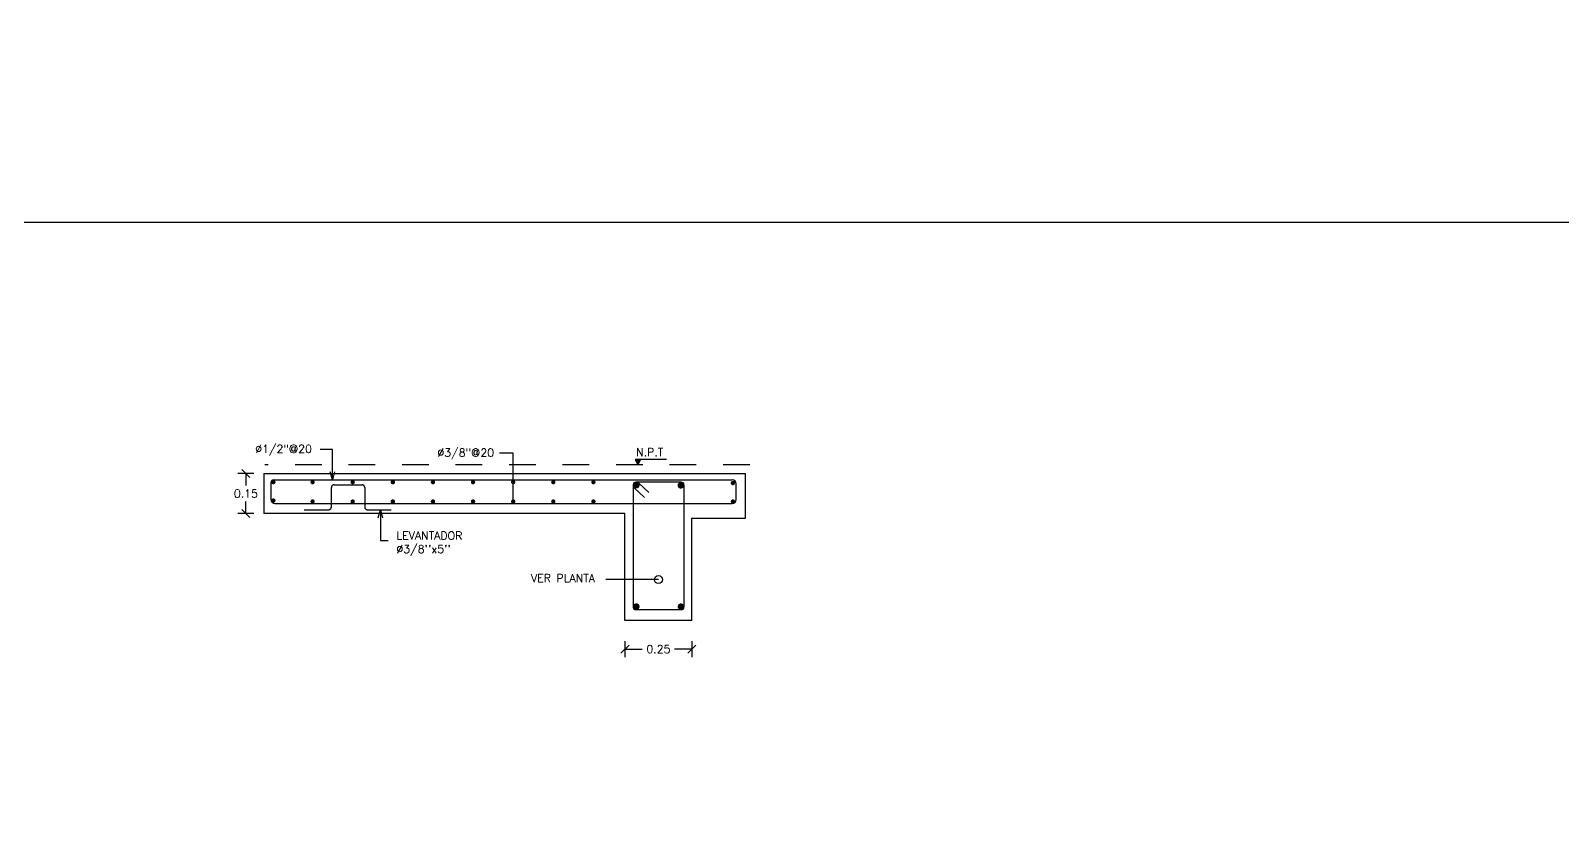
# Model space of a CAD drawing. Header units: metres. Extents: x -44 to 358, y -286 to 66.
# Drawn here: x 17.01 to 22.73, y -2.25 to 0.72 of the extents above; entities that cross this region are included whole.
import ezdxf

# ---------------------------------------------------------------- set-up
doc = ezdxf.new("R2010")
doc.units = ezdxf.units.M
doc.header["$LTSCALE"] = 0.3
doc.header["$PDMODE"] = 3
for name, pattern in [('CONTINU', [0]), ('CONTINUA', [0]), ('HIDDEN', [9.525, 6.35, -3.175]), ('HIDDEN2', [4.7625, 3.175, -1.5875])]:
    doc.linetypes.add(name, pattern=pattern)
for name, color, linetype in [('ACERO', 5, 'Continuous'), ('BP', 3, 'Continuous'), ('DIMTEXTO', 4, 'Continuous'), ('HATCH', 8, 'Continuous'), ('SECCION', 1, 'Continuous'), ('XREF1$0$MUROS', 1, 'Continuous')]:
    doc.layers.add(name, color=color, linetype=linetype)
doc.styles.add('RomanS', font='romans.shx')
doc.styles.add('SMPLEX', font='simplex.shx')
doc.dimstyles.new('D-15', dxfattribs={"dimscale": 0.15, "dimtxt": 0.2, "dimasz": 0.2, "dimexe": 0.18, "dimexo": 0.2, "dimgap": 0.1, "dimtad": 0, "dimtih": 1, "dimtoh": 1, "dimzin": 0, "dimdsep": 46, "dimtxsty": 'SMPLEX', "dimblk": 'OBLIQUE', "dimcen": 0.09, "dimdle": 0.2, "dimclrd": 4, "dimclre": 4, "dimclrt": 4, "dimadec": 0, "dimazin": 0, "dimtfac": 1, "dimtofl": 0, "dimtmove": 0, "dimatfit": 3, "dimldrblk": 'OPEN30', "dimfxl": 1, "dimtolj": 1, "dimtzin": 0, "dimarcsym": 0})
doc.dimstyles.new('DIM-15', dxfattribs={"dimscale": 0.15, "dimtxt": 0.2, "dimasz": 0.2, "dimexe": 0.2, "dimexo": 0.1, "dimgap": 0.1, "dimtad": 0, "dimtih": 1, "dimtoh": 1, "dimzin": 0, "dimdsep": 46, "dimtxsty": 'RomanS', "dimblk1": 'OBLIQUE', "dimblk2": 'OBLIQUE', "dimsah": 1, "dimcen": 0.09, "dimclrd": 4, "dimclre": 4, "dimclrt": 4, "dimadec": 0, "dimazin": 0, "dimtfac": 1, "dimtofl": 0, "dimtmove": 1, "dimatfit": 3, "dimldrblk": 'OBLIQUE', "dimfxl": 0.2, "dimfxlon": 1, "dimtolj": 1, "dimtzin": 0, "dimarcsym": 0})
doc.dimstyles.new('DIM-25', dxfattribs={"dimscale": 0.25, "dimtxt": 0.2, "dimasz": 0.2, "dimexe": 0.18, "dimexo": 0.2, "dimgap": 0.1, "dimtad": 0, "dimtih": 1, "dimtoh": 1, "dimzin": 0, "dimdsep": 46, "dimtxsty": 'SMPLEX', "dimblk": 'OBLIQUE', "dimcen": 0.09, "dimdle": 0.2, "dimclrd": 4, "dimclre": 4, "dimclrt": 4, "dimadec": 0, "dimazin": 0, "dimtfac": 1, "dimtofl": 0, "dimtmove": 0, "dimatfit": 3, "dimldrblk": 'OPEN30', "dimfxl": 0.3, "dimfxlon": 1, "dimtolj": 1, "dimtzin": 0, "dimarcsym": 0})

# ---------------------------------------------------------------- blocks, each defined once
blk = doc.blocks.new('_OBLIQUE')
at = {"color": 0, "linetype": 'ByBlock'}
blk.add_line((-0.5, -0.5), (0.5, 0.5), dxfattribs=at)
blk = doc.blocks.new('*D385')
at = {"layer": 'DEFPOINTS', "color": 0, "transparency": 16777216}
for p in [(19.2281, -1.5093), (19.4781, -1.5093), (19.4781, -1.5949)]:
    blk.add_point(p, dxfattribs=at)
at = {"layer": 'DIMTEXTO', "color": 4, "lineweight": -2, "transparency": 16777216}
for p, q in [((19.2281, -1.5649), (19.2281, -1.6249)), ((19.2281, -1.5949), (19.2924, -1.5949)), ((19.4781, -1.5949), (19.4138, -1.5949)), ((19.4781, -1.5649), (19.4781, -1.6249))]:
    blk.add_line(p, q, dxfattribs=at)
at = {"layer": 'DIMTEXTO', "color": 4, "lineweight": -2, "transparency": 16777216, "xscale": 0.03, "yscale": 0.03, "zscale": 0.03, "rotation": 180}
blk.add_blockref('_OBLIQUE', (19.2281, -1.5949), dxfattribs=at)
at = {"layer": 'DIMTEXTO', "color": 4, "lineweight": -2, "transparency": 16777216, "xscale": 0.03, "yscale": 0.03, "zscale": 0.03}
blk.add_blockref('_OBLIQUE', (19.4781, -1.5949), dxfattribs=at)
at = {"layer": 'DIMTEXTO', "color": 4, "transparency": 16777216, "insert": (19.3531, -1.5949), "char_height": 0.03, "attachment_point": 5, "style": 'RomanS'}
blk.add_mtext('\\A1;0.25', dxfattribs=at)
blk = doc.blocks.new('_Open30')
at = {"color": 0, "lineweight": -2}
for p, q in [((-1, 0.27), (0, 0)), ((0, 0), (-1, -0.27)), ((0, 0), (-1, 0))]:
    blk.add_line(p, q, dxfattribs=at)
blk = doc.blocks.new('*D376')
at = {"layer": 'DEFPOINTS', "color": 0, "linetype": 'Continuous', "transparency": 16777216}
for p in [(17.811, -0.9383), (17.8781, -0.9383), (17.8781, -1.0883)]:
    blk.add_point(p, dxfattribs=at)
at = {"layer": 'DIMTEXTO', "color": 4, "linetype": 'Continuous', "lineweight": -2, "transparency": 16777216}
for p, q in [((17.841, -0.9383), (17.781, -0.9383)), ((17.811, -0.9383), (17.811, -0.9833)), ((17.811, -1.0883), (17.811, -1.0433)), ((17.841, -1.0883), (17.781, -1.0883))]:
    blk.add_line(p, q, dxfattribs=at)
at = {"layer": 'DIMTEXTO', "color": 4, "linetype": 'Continuous', "lineweight": -2, "transparency": 16777216, "xscale": 0.03, "yscale": 0.03, "zscale": 0.03}
for p, rotation in [((17.811, -0.9383), 90), ((17.811, -1.0883), 270)]:
    blk.add_blockref('_OBLIQUE', p, dxfattribs=dict(at, rotation=rotation))
at = {"layer": 'DIMTEXTO', "color": 4, "linetype": 'Continuous', "lineweight": 0, "transparency": 16777216, "insert": (17.811, -1.0133), "char_height": 0.03, "attachment_point": 5, "style": 'RomanS'}
blk.add_mtext('\\A1;0.15', dxfattribs=at)
blk = doc.blocks.new('*U48')
at = {"layer": 'ACERO', "const_width": 0.008064}
blk.add_lwpolyline([(0.004032, 0, -1), (-0.004032, 0, -1)], format="xyb", close=True, dxfattribs=at)
blk = doc.blocks.new('*U47')
at = {"layer": 'DIMTEXTO', "color": 0, "linetype": 'ByBlock', "lineweight": -2, "transparency": 16777216}
for p in [(0, 0), (0.15, 0), (0.3, 0), (0.45, 0), (0.6, 0), (0.75, 0), (0.9, 0), (1.05, 0)]:
    blk.add_blockref('*U48', p, dxfattribs=at)
blk = doc.blocks.new('*U50')
at = {"layer": 'ACERO', "const_width": 0.008064}
blk.add_lwpolyline([(0.004032, 0, -1), (-0.004032, 0, -1)], format="xyb", close=True, dxfattribs=at)
blk = doc.blocks.new('*U49')
at = {"layer": 'DIMTEXTO', "color": 0, "linetype": 'ByBlock', "lineweight": -2, "transparency": 16777216}
for p in [(0, 0), (0.15, 0), (0.3, 0), (0.45, 0), (0.6, 0), (0.75, 0), (0.9, 0), (1.05, 0)]:
    blk.add_blockref('*U50', p, dxfattribs=at)
blk = doc.blocks.new('*D1253')
at = {"layer": 'DEFPOINTS', "color": 0, "linetype": 'Continuous', "transparency": 16777216}
for p in [(21.0949, 0), (21.0949, -55.7656), (18.6413, -56.4689)]:
    blk.add_point(p, dxfattribs=at)
at = {"layer": 'DIMTEXTO', "color": 4, "linetype": 'Continuous', "lineweight": -2, "transparency": 16777216}
for p, q in [((21.0949, -55.6906), (21.0949, -55.8106)), ((18.5913, -55.7656), (19.7669, -55.7656)), ((18.6413, -55.8406), (18.6413, -55.7206)), ((21.1449, -55.7656), (19.9693, -55.7656))]:
    blk.add_line(p, q, dxfattribs=at)
at = {"layer": 'DIMTEXTO', "color": 4, "linetype": 'Continuous', "lineweight": -2, "transparency": 16777216, "xscale": 0.05, "yscale": 0.05, "zscale": 0.05, "rotation": 180}
blk.add_blockref('_OBLIQUE', (18.6413, -55.7656), dxfattribs=at)
at = {"layer": 'DIMTEXTO', "color": 4, "linetype": 'Continuous', "lineweight": -2, "transparency": 16777216, "xscale": 0.05, "yscale": 0.05, "zscale": 0.05}
blk.add_blockref('_OBLIQUE', (21.0949, -55.7656), dxfattribs=at)
at = {"layer": 'DIMTEXTO', "color": 4, "linetype": 'Continuous', "transparency": 16777216, "insert": (19.8681, -55.7656), "char_height": 0.05, "attachment_point": 5, "style": 'SMPLEX'}
blk.add_mtext('\\A1;2.45', dxfattribs=at)
blk = doc.blocks.new('*D1260')
at = {"layer": 'DEFPOINTS', "color": 0, "linetype": 'Continuous', "transparency": 16777216}
for p in [(21.0949, 3.3807), (21.0949, -52.3848), (18.6413, -53.1382)]:
    blk.add_point(p, dxfattribs=at)
at = {"layer": 'DIMTEXTO', "color": 4, "linetype": 'Continuous', "lineweight": -2, "transparency": 16777216}
for p, q in [((21.0949, -52.3098), (21.0949, -52.4298)), ((18.5913, -52.3848), (19.7669, -52.3848)), ((18.6413, -52.4598), (18.6413, -52.3398)), ((21.1449, -52.3848), (19.9693, -52.3848))]:
    blk.add_line(p, q, dxfattribs=at)
at = {"layer": 'DIMTEXTO', "color": 4, "linetype": 'Continuous', "lineweight": -2, "transparency": 16777216, "xscale": 0.05, "yscale": 0.05, "zscale": 0.05, "rotation": 180}
blk.add_blockref('_OBLIQUE', (18.6413, -52.3848), dxfattribs=at)
at = {"layer": 'DIMTEXTO', "color": 4, "linetype": 'Continuous', "lineweight": -2, "transparency": 16777216, "xscale": 0.05, "yscale": 0.05, "zscale": 0.05}
blk.add_blockref('_OBLIQUE', (21.0949, -52.3848), dxfattribs=at)
at = {"layer": 'DIMTEXTO', "color": 4, "linetype": 'Continuous', "transparency": 16777216, "insert": (19.8681, -52.3848), "char_height": 0.05, "attachment_point": 5, "style": 'SMPLEX'}
blk.add_mtext('\\A1;2.45', dxfattribs=at)
blk = doc.blocks.new('*D1264')
at = {"layer": 'DEFPOINTS', "color": 0, "linetype": 'Continuous', "transparency": 16777216}
for p in [(21.0949, 10.6997), (21.0949, -45.0659), (18.6413, -45.8692)]:
    blk.add_point(p, dxfattribs=at)
at = {"layer": 'DIMTEXTO', "color": 4, "linetype": 'Continuous', "lineweight": -2, "transparency": 16777216}
for p, q in [((21.0949, -44.9909), (21.0949, -45.1109)), ((18.5913, -45.0659), (19.7669, -45.0659)), ((18.6413, -45.1409), (18.6413, -45.0209)), ((21.1449, -45.0659), (19.9693, -45.0659))]:
    blk.add_line(p, q, dxfattribs=at)
at = {"layer": 'DIMTEXTO', "color": 4, "linetype": 'Continuous', "lineweight": -2, "transparency": 16777216, "xscale": 0.05, "yscale": 0.05, "zscale": 0.05, "rotation": 180}
blk.add_blockref('_OBLIQUE', (18.6413, -45.0659), dxfattribs=at)
at = {"layer": 'DIMTEXTO', "color": 4, "linetype": 'Continuous', "lineweight": -2, "transparency": 16777216, "xscale": 0.05, "yscale": 0.05, "zscale": 0.05}
blk.add_blockref('_OBLIQUE', (21.0949, -45.0659), dxfattribs=at)
at = {"layer": 'DIMTEXTO', "color": 4, "linetype": 'Continuous', "transparency": 16777216, "insert": (19.8681, -45.0659), "char_height": 0.05, "attachment_point": 5, "style": 'SMPLEX'}
blk.add_mtext('\\A1;2.45', dxfattribs=at)

msp = doc.modelspace()

# ---------------------------------------------------------------- hatches: boundary and pattern name
at = {"layer": 'HATCH'}
msp.add_hatch(color=256, dxfattribs=at).paths.add_polyline_path([(19.2655955, -0.8861931), (19.2859544, -0.8861931), (19.2757749, -0.9062895)])

# ---------------------------------------------------------------- linework, layer by layer
at = {"color": 4}
for p, q in [((19.3831686, -0.8861931), (19.2655955, -0.8861931)), ((19.2655955, -0.8861931), (19.2757749, -0.9062895)), ((19.2859544, -0.8861931), (19.2757749, -0.9062895))]:
    msp.add_line(p, q, dxfattribs=at)
at = {"layer": 'ACERO'}
for p, q in [((17.9044301, -0.9721745), (17.9044301, -1.0360044)), ((17.9144301, -0.9621745), (19.6291346, -0.9621745)), ((19.4383914, -0.9706594), (19.2687118, -0.9706594)), ((19.2587118, -0.9806594), (19.2587118, -1.4381365)), ((19.2630045, -0.9915185), (19.3009815, -1.0277568)), ((19.2787227, -0.9735938), (19.3166997, -1.0097846)), ((19.4483914, -0.9806594), (19.4483914, -1.4381365)), ((19.6441346, -1.0360044), (19.6441346, -0.9771745)), ((17.9194301, -1.0510044), (19.6291346, -1.0510044)), ((19.4383914, -1.4481365), (19.2687118, -1.4481365))]:
    msp.add_line(p, q, dxfattribs=at)
for points, const_width in [([(17.9176202, -0.970741, -1), (17.9095562, -0.970741, -1)], 0.008064), ([(19.2767879, -0.9824302, -1), (19.2647879, -0.9824302, -1)], 0.012), ([(19.4426948, -0.9828737, -1), (19.4306948, -0.9828737, -1)], 0.012), ([(19.635584, -0.9742263, -1), (19.62752, -0.9742263, -1)], 0.008064), ([(17.9176202, -1.039455, -1), (17.9095562, -1.039455, -1)], 0.008064), ([(19.635584, -1.0429403, -1), (19.62752, -1.0429403, -1)], 0.008064), ([(19.2766022, -1.4357953, -1), (19.2646022, -1.4357953, -1)], 0.012), ([(19.4430196, -1.4361035, -1), (19.4310196, -1.4361035, -1)], 0.012)]:
    msp.add_lwpolyline(points, format="xyb", close=True, dxfattribs=dict(at, const_width=const_width))
at = {"layer": 'ACERO', "color": 2, "linetype": 'HIDDEN'}
msp.add_lwpolyline([(18.0285721, -1.0738818), (18.1203678, -1.0738818, 0.414213562), (18.1303678, -1.0638818), (18.1303678, -0.9908416, -0.414213562), (18.1403678, -0.9808416), (18.2453333, -0.9808416, -0.414213562), (18.2553333, -0.9908416), (18.2553333, -1.0638818, 0.414213562), (18.2653333, -1.0738818), (18.353426, -1.0738818)], format="xyb", dxfattribs=at)
at = {"layer": 'ACERO'}
for centre, radius, start, end in [((17.9144301, -0.9721745), 0.01, 90, 180), ((19.2687118, -0.9806594), 0.01, 90, 180), ((19.4383914, -0.9806594), 0.01, 0, 90), ((19.6291346, -0.9771745), 0.015, 0, 90), ((17.9194301, -1.0360044), 0.015, 180, 270), ((19.6291346, -1.0360044), 0.015, 270, 0), ((19.2687118, -1.4381365), 0.01, 180, 270), ((19.4383914, -1.4381365), 0.01, 270, 0)]:
    msp.add_arc(centre, radius, start, end, dxfattribs=at)
at = {"layer": 'BP', "linetype": 'CONTINUA', "ltscale": 5}
msp.add_lwpolyline([(0, 37.6335309), (50.8625687, 37.6335309), (50.8625687, 0), (0, 0)], close=True, dxfattribs=at)
msp.add_lwpolyline([(0, 37.6335309), (50.8625687, 37.6335309), (50.8625687, 0), (0, 0)], close=True, dxfattribs=at)
at = {"layer": 'DIMTEXTO'}
msp.add_lwpolyline([(18.8105554, -1.0408836), (18.8105554, -0.8629411), (18.7592554, -0.8629411)], dxfattribs=at)
at = {"layer": 'SECCION', "color": 1, "linetype": 'CONTINU', "ltscale": 0.025}
for p, q in [((17.8780864, -0.9382665), (19.6780864, -0.9382665)), ((17.8780864, -0.9382665), (17.8780864, -1.0882665)), ((19.6780864, -1.1056962), (19.6780864, -0.9382665)), ((19.2280864, -1.0882665), (17.8780864, -1.0882665)), ((19.2280864, -1.4882665), (19.2280864, -1.0882665)), ((19.4780864, -1.4882665), (19.4780864, -1.1056962)), ((19.4780864, -1.1056962), (19.6780864, -1.1056962)), ((19.4780864, -1.4882665), (19.2280864, -1.4882665))]:
    msp.add_line(p, q, dxfattribs=at)
at = {"layer": 'XREF1$0$MUROS', "color": 8, "linetype": 'HIDDEN2', "ltscale": 0.001}
msp.add_line((19.694547, -0.9062895), (17.8819695, -0.9062895), dxfattribs=at)

# ---------------------------------------------------------------- block references
at = {"layer": 'DIMTEXTO'}
for name, p in [('*U47', (18.0601562, -0.970741)), ('*U49', (18.0601562, -1.0430965))]:
    msp.add_blockref(name, p, dxfattribs=at)

# ---------------------------------------------------------------- texts
at = {"color": 4, "insert": (19.3203401, -0.8583681), "char_height": 0.03, "attachment_point": 5, "style": 'SMPLEX'}
msp.add_mtext('{\\fRomanS|b1|i0|c0|p2;N.P.T}', dxfattribs=at)
at = {"layer": 'DIMTEXTO', "char_height": 0.03, "attachment_point": 4, "style": 'RomanS'}
for s, insert in [('\\A1;%%C1/2"@20', (17.8455862, -0.8514234)), ('%%C3/8"@20', (18.5265859, -0.8653894)), ("LEVANTADOR \\P%%C3/8''x5''", (18.3733205, -1.2007504)), ('VER PLANTA', (18.8766281, -1.3296719))]:
    msp.add_mtext(s, dxfattribs=dict(at, insert=insert))

# ---------------------------------------------------------------- dimensions: what is measured, and where the dimension line sits
at = {"layer": 'DIMTEXTO', "linetype": 'Continuous'}
for base, p1, p2, picture, middle in [((21.0948816, -45.0658572), (18.6413299, -45.8692064), (21.0948816, 10.6996982), '*D1264', (19.8681057, -45.0658572)), ((21.0948816, -52.3848317), (18.6413299, -53.1381809), (21.0948816, 3.3807237), '*D1260', (19.8681057, -52.3848317)), ((21.0948816, -55.7655553), (18.6413299, -56.4689046), (21.0948816, 0), '*D1253', (19.8681057, -55.7655553))]:
    dim = msp.add_linear_dim(base=base, p1=p1, p2=p2, dimstyle='DIM-25', dxfattribs=at)
    dim.commit()
    dim.dimension.update_dxf_attribs({"geometry": picture, "text_midpoint": middle})
at = {"layer": 'DIMTEXTO', "linetype": 'Continuous', "lineweight": 0}
dim = msp.add_linear_dim(base=(17.8109571, -0.9382665), p1=(17.8780864, -1.0882665), p2=(17.8780864, -0.9382665), angle=90, dimstyle='DIM-15', dxfattribs=at)
dim.commit()
dim.dimension.update_dxf_attribs({"geometry": '*D376', "text_midpoint": (17.8109571, -1.0132665)})
at = {"layer": 'DIMTEXTO'}
dim = msp.add_linear_dim(base=(19.4780864, -1.5948957), p1=(19.2280864, -1.5093346), p2=(19.4780864, -1.5093346), dimstyle='DIM-15', dxfattribs=at)
dim.commit()
dim.dimension.update_dxf_attribs({"geometry": '*D385', "text_midpoint": (19.3530864, -1.5948957)})

# ---------------------------------------------------------------- leaders
at = {"layer": 'DIMTEXTO', "linetype": 'Continuous', "lineweight": 0}
msp.add_leader([(18.1346194, -0.9621745), (18.1346194, -0.8489751), (18.0889259, -0.8489751)], dimstyle='D-15', dxfattribs=at)
at = {"layer": 'DIMTEXTO'}
msp.add_leader([(18.3140139, -1.0738818), (18.3140139, -1.1885467), (18.3425263, -1.1885467)], dimstyle='D-15', override={"dimtmove": 1}, dxfattribs=at)
at = {"layer": 'DIMTEXTO', "linetype": 'Continuous', "lineweight": 0}
msp.add_leader([(19.3533106, -1.3350807), (19.1564405, -1.3350807)], dimstyle='D-15', override={"dimldrblk": 'DotBlank'}, dxfattribs=at)

doc.saveas('drawing.dxf')
